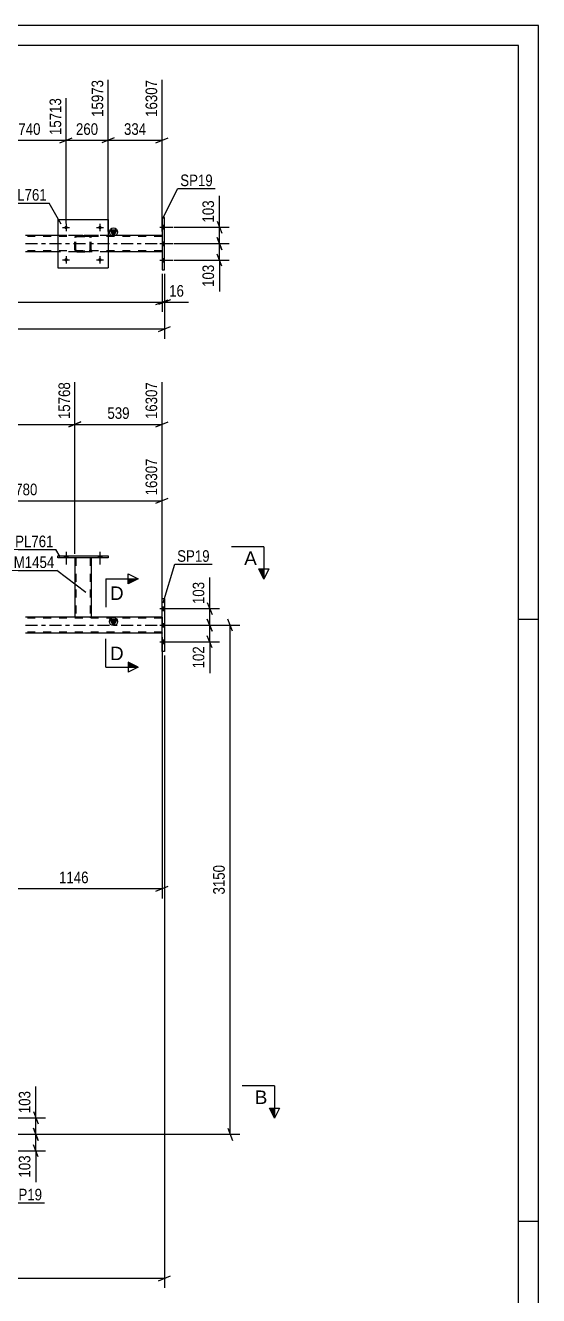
# Model space of a CAD drawing. Header units: millimetres. Extents: x 0 to 841, y 0 to 594.
# Drawn here: x 714 to 841, y 279.6 to 594 of the extents above; entities that cross this region are included whole.
import ezdxf

# ---------------------------------------------------------------- set-up
doc = ezdxf.new("R2010")
doc.units = ezdxf.units.MM
doc.linetypes.add('DXK_LINE_DOT2', pattern=[3.9198, 1.9599, -1.9599])
doc.linetypes.add('DXK_LINE_DOT3', pattern=[5.9187, 2.979, -0.9799, 0.9799, -0.9799])
doc.styles.add('Arial', font='ARIAL.TTF', dxfattribs={"height": 0.2})
doc.styles.add('Arial Narrow', font='ARIALN.TTF', dxfattribs={"height": 0.2})

# ---------------------------------------------------------------- blocks, each defined once
blk = doc.blocks.new('Unknown-318895709-1135')
at = {"color": 5, "linetype": 'Continuous'}
for p, q in [((841, 594), (0, 594)), ((841, 0), (841, 594)), ((836, 589), (5, 589)), ((836, 5), (836, 589)), ((841, 447), (836, 447)), ((841, 298), (836, 298))]:
    blk.add_line(p, q, dxfattribs=at)
blk = doc.blocks.new('Part-318895709-2881 - 2831')
at = {"linetype": 'Continuous'}
blk.add_hatch(color=2, dxfattribs=at).paths.add_polyline_path([(735.82, 541.99), (735.02, 543.39), (736.62, 543.39)])
at = {"color": 2, "linetype": 'Continuous'}
for p, q in [((722.07, 541.99), (714.07, 541.99)), ((747.82, 541.99), (734.47, 541.99)), ((735.82, 541.99), (735.02, 543.39)), ((735.02, 543.39), (736.62, 543.39)), ((736.62, 543.39), (735.82, 541.99)), ((722.07, 537.99), (714.07, 537.99)), ((747.82, 537.99), (734.47, 537.99))]:
    blk.add_line(p, q, dxfattribs=at)
at = {"color": 7, "linetype": 'DXK_LINE_DOT2'}
for p, q in [((747.82, 541.99), (714.07, 541.99)), ((747.82, 541.75), (714.07, 541.75)), ((734.47, 541.99), (722.07, 541.99)), ((747.82, 541.99), (747.82, 537.99)), ((747.82, 538.23), (714.07, 538.23)), ((734.47, 537.99), (722.07, 537.99))]:
    blk.add_line(p, q, dxfattribs=at)
at = {"color": 7, "linetype": 'DXK_LINE_DOT3'}
blk.add_line((714.07, 539.99), (747.82, 539.99), dxfattribs=at)
at = {"color": 2, "linetype": 'Continuous'}
blk.add_circle((735.82, 542.89), 1, dxfattribs=at)
blk = doc.blocks.new('Bolt-318895709-2884 - 2831')
at = {"linetype": 'Continuous'}
for points in [[(748.46, 543.65), (748.46, 544.53), (747.82, 544.53), (747.82, 543.65)], [(748.46, 543.65), (748.46, 544.53), (747.82, 544.53), (747.82, 543.65)], [(748.46, 543.65), (748.46, 544.53), (747.82, 544.53), (747.82, 543.65)], [(748.46, 539.55), (748.46, 540.43), (747.82, 540.43), (747.82, 539.55)], [(748.46, 539.55), (748.46, 540.43), (747.82, 540.43), (747.82, 539.55)], [(748.46, 535.45), (748.46, 536.33), (747.82, 536.33), (747.82, 535.45)], [(748.46, 535.45), (748.46, 536.33), (747.82, 536.33), (747.82, 535.45)], [(748.46, 535.45), (748.46, 536.33), (747.82, 536.33), (747.82, 535.45)]]:
    blk.add_hatch(color=1, dxfattribs=at).paths.add_polyline_path(points)
at = {"color": 1, "linetype": 'Continuous'}
for p, q in [((747.3, 544.09), (750.62, 544.09)), ((747.3, 544.09), (750.62, 544.09)), ((747.3, 544.09), (750.62, 544.09)), ((747.82, 544.53), (748.46, 544.53)), ((747.82, 544.53), (748.46, 544.53)), ((747.82, 544.53), (748.46, 544.53)), ((747.82, 543.65), (748.46, 543.65)), ((747.82, 543.65), (748.46, 543.65)), ((747.82, 543.65), (748.46, 543.65)), ((747.3, 539.99), (750.62, 539.99)), ((747.3, 539.99), (750.62, 539.99)), ((747.82, 540.43), (748.46, 540.43)), ((747.82, 540.43), (748.46, 540.43)), ((747.82, 539.55), (748.46, 539.55)), ((747.82, 539.55), (748.46, 539.55)), ((747.3, 535.89), (750.62, 535.89)), ((747.3, 535.89), (750.62, 535.89)), ((747.3, 535.89), (750.62, 535.89)), ((747.82, 536.33), (748.46, 536.33)), ((747.82, 536.33), (748.46, 536.33)), ((747.82, 536.33), (748.46, 536.33)), ((747.82, 535.45), (748.46, 535.45)), ((747.82, 535.45), (748.46, 535.45)), ((747.82, 535.45), (748.46, 535.45))]:
    blk.add_line(p, q, dxfattribs=at)
blk = doc.blocks.new('Bolt-318895709-2913 - 2831')
at = {"linetype": 'Continuous'}
for points in [[(724.51, 543.99, -1), (723.63, 543.99, -1)], [(732.91, 543.99, -1), (732.03, 543.99, -1)]]:
    blk.add_hatch(color=1, dxfattribs=at).paths.add_polyline_path(points)
at = {"color": 1, "linetype": 'Continuous'}
for p, q in [((723.19, 543.99), (724.95, 543.99)), ((724.07, 544.87), (724.07, 543.11)), ((731.59, 543.99), (733.35, 543.99)), ((732.47, 544.87), (732.47, 543.11))]:
    blk.add_line(p, q, dxfattribs=at)
blk = doc.blocks.new('Bolt-318895709-2914 - 2831')
at = {"linetype": 'Continuous'}
for points in [[(724.51, 535.99, -1), (723.63, 535.99, -1)], [(732.91, 535.99, -1), (732.03, 535.99, -1)]]:
    blk.add_hatch(color=1, dxfattribs=at).paths.add_polyline_path(points)
at = {"color": 1, "linetype": 'Continuous'}
for p, q in [((723.19, 535.99), (724.95, 535.99)), ((724.07, 536.87), (724.07, 535.11)), ((731.59, 535.99), (733.35, 535.99)), ((732.47, 536.87), (732.47, 535.11))]:
    blk.add_line(p, q, dxfattribs=at)
blk = doc.blocks.new('Part-318895709-2963 - 2831')
at = {"color": 2, "linetype": 'Continuous'}
for p, q in [((722.07, 545.99), (722.07, 533.99)), ((722.07, 545.99), (734.47, 545.99)), ((734.47, 545.99), (734.47, 533.99)), ((722.07, 533.99), (734.47, 533.99))]:
    blk.add_line(p, q, dxfattribs=at)
blk = doc.blocks.new('Part-318895709-2964 - 2831')
at = {"color": 7, "linetype": 'DXK_LINE_DOT2'}
for p, q in [((726.27, 541.51), (726.31, 541.69)), ((726.31, 541.69), (726.27, 541.51)), ((726.27, 538.47), (726.27, 541.51)), ((726.51, 541.51), (726.53, 541.6)), ((726.53, 541.6), (726.51, 541.51)), ((726.51, 538.47), (726.51, 541.51)), ((726.53, 541.6), (726.58, 541.68)), ((726.58, 541.68), (726.53, 541.6)), ((726.57, 541.95), (726.75, 541.99)), ((726.75, 541.99), (726.57, 541.95)), ((726.58, 541.68), (726.66, 541.73)), ((726.66, 541.73), (726.58, 541.68)), ((726.66, 541.73), (726.75, 541.75)), ((726.75, 541.75), (726.66, 541.73)), ((726.75, 541.99), (729.79, 541.99)), ((726.75, 541.99), (726.75, 541.99)), ((726.75, 541.99), (729.79, 541.99)), ((726.75, 541.75), (729.79, 541.75)), ((726.75, 541.75), (726.75, 541.75)), ((729.79, 541.75), (726.75, 541.75)), ((729.79, 541.99), (729.79, 541.99)), ((729.79, 541.99), (729.97, 541.95)), ((729.97, 541.95), (729.79, 541.99)), ((729.79, 541.75), (729.79, 541.75)), ((729.79, 541.75), (729.88, 541.73)), ((729.88, 541.73), (729.79, 541.75)), ((729.88, 541.73), (729.96, 541.68)), ((729.96, 541.68), (729.88, 541.73)), ((729.96, 541.68), (730.01, 541.6)), ((730.01, 541.6), (729.96, 541.68)), ((730.01, 541.6), (730.03, 541.51)), ((730.03, 541.51), (730.01, 541.6)), ((730.03, 538.47), (730.03, 541.51)), ((730.23, 541.69), (730.27, 541.51)), ((730.27, 541.51), (730.23, 541.69)), ((730.27, 538.47), (730.27, 541.51)), ((726.31, 538.29), (726.27, 538.47)), ((726.27, 538.47), (726.31, 538.29)), ((726.53, 538.38), (726.51, 538.47)), ((726.51, 538.47), (726.53, 538.38)), ((726.58, 538.3), (726.53, 538.38)), ((726.53, 538.38), (726.58, 538.3)), ((726.75, 537.99), (726.57, 538.03)), ((726.57, 538.03), (726.75, 537.99)), ((726.66, 538.25), (726.58, 538.3)), ((726.58, 538.3), (726.66, 538.25)), ((726.75, 538.23), (726.66, 538.25)), ((726.66, 538.25), (726.75, 538.23)), ((726.75, 538.23), (729.79, 538.23)), ((726.75, 538.23), (726.75, 538.23)), ((726.75, 538.23), (729.79, 538.23)), ((726.75, 537.99), (729.79, 537.99)), ((726.75, 537.99), (726.75, 537.99)), ((726.75, 537.99), (729.79, 537.99)), ((729.88, 538.25), (729.79, 538.23)), ((729.79, 538.23), (729.88, 538.25)), ((729.79, 538.23), (729.79, 538.23)), ((729.97, 538.03), (729.79, 537.99)), ((729.79, 537.99), (729.97, 538.03)), ((729.79, 537.99), (729.79, 537.99)), ((729.96, 538.3), (729.88, 538.25)), ((729.88, 538.25), (729.96, 538.3)), ((730.01, 538.38), (729.96, 538.3)), ((729.96, 538.3), (730.01, 538.38)), ((730.03, 538.47), (730.01, 538.38)), ((730.01, 538.38), (730.03, 538.47)), ((730.27, 538.47), (730.23, 538.29)), ((730.23, 538.29), (730.27, 538.47))]:
    blk.add_line(p, q, dxfattribs=at)
at = {"color": 7, "linetype": 'DXK_LINE_DOT3'}
blk.add_line((728.27, 539.99), (728.27, 539.99), dxfattribs=at)
at = {"color": 7, "linetype": 'DXK_LINE_DOT2'}
for centre, start, end in [((726.75, 541.51), 112.5, 157.5), ((726.75, 541.51), 112.5, 157.5), ((729.79, 541.51), 22.5, 67.5), ((729.79, 541.51), 22.5, 67.5), ((726.75, 538.47), 202.5, 247.5), ((726.75, 538.47), 202.5, 247.5), ((729.79, 538.47), 292.5, 337.5), ((729.79, 538.47), 292.5, 337.5)]:
    blk.add_arc(centre, 0.48, start, end, dxfattribs=at)
blk = doc.blocks.new('Part-318895709-3043 - 2831')
at = {"color": 2, "linetype": 'Continuous'}
for p, q in [((748.46, 546.49), (747.82, 546.49)), ((747.82, 546.49), (747.82, 533.49)), ((748.46, 533.49), (748.46, 546.49)), ((747.82, 533.49), (748.46, 533.49))]:
    blk.add_line(p, q, dxfattribs=at)
blk = doc.blocks.new('Part-318895709-3839 - 3800')
at = {"color": 2, "linetype": 'Continuous'}
for p, q in [((748.46, 452.07), (747.82, 452.07)), ((747.82, 439.07), (747.82, 452.07)), ((748.46, 452.07), (748.46, 439.07)), ((748.46, 439.07), (747.82, 439.07))]:
    blk.add_line(p, q, dxfattribs=at)
blk = doc.blocks.new('Part-318895709-3849 - 3800')
at = {"linetype": 'Continuous'}
blk.add_hatch(color=2, dxfattribs=at).paths.add_polyline_path([(735.82, 445.57), (735.02, 446.97), (736.62, 446.97)])
at = {"color": 2, "linetype": 'Continuous'}
for p, q in [((726.27, 447.57), (714.07, 447.57)), ((747.82, 447.57), (730.27, 447.57)), ((735.82, 445.57), (735.02, 446.97)), ((735.02, 446.97), (736.62, 446.97)), ((736.62, 446.97), (735.82, 445.57)), ((747.82, 443.57), (714.07, 443.57))]:
    blk.add_line(p, q, dxfattribs=at)
at = {"color": 7, "linetype": 'DXK_LINE_DOT2'}
for p, q in [((747.82, 447.33), (714.07, 447.33)), ((730.27, 447.57), (726.27, 447.57)), ((747.82, 447.57), (747.82, 443.57)), ((747.82, 443.81), (714.07, 443.81))]:
    blk.add_line(p, q, dxfattribs=at)
at = {"color": 7, "linetype": 'DXK_LINE_DOT3'}
blk.add_line((714.07, 445.57), (747.82, 445.57), dxfattribs=at)
at = {"color": 2, "linetype": 'Continuous'}
blk.add_circle((735.82, 446.47), 1, dxfattribs=at)
blk = doc.blocks.new('Bolt-318895709-3966 - 3800')
at = {"linetype": 'Continuous'}
for points in [[(723.63, 462.21), (724.51, 462.21), (724.51, 462.69), (723.63, 462.69)], [(732.03, 462.21), (732.91, 462.21), (732.91, 462.69), (732.03, 462.69)]]:
    blk.add_hatch(color=1, dxfattribs=at).paths.add_polyline_path(points)
at = {"color": 1, "linetype": 'Continuous'}
for p, q in [((723.63, 462.69), (723.63, 462.21)), ((724.07, 463.69), (724.07, 460.57)), ((724.51, 462.69), (724.51, 462.21)), ((732.03, 462.69), (732.03, 462.21)), ((732.47, 463.69), (732.47, 460.57)), ((732.91, 462.69), (732.91, 462.21))]:
    blk.add_line(p, q, dxfattribs=at)
blk = doc.blocks.new('Bolt-318895709-3967 - 3800')
at = {"linetype": 'Continuous'}
for points in [[(723.63, 462.21), (724.51, 462.21), (724.51, 462.69), (723.63, 462.69)], [(732.03, 462.21), (732.91, 462.21), (732.91, 462.69), (732.03, 462.69)]]:
    blk.add_hatch(color=1, dxfattribs=at).paths.add_polyline_path(points)
at = {"color": 1, "linetype": 'Continuous'}
for p, q in [((723.63, 462.69), (723.63, 462.21)), ((724.07, 463.69), (724.07, 460.57)), ((724.51, 462.69), (724.51, 462.21)), ((732.03, 462.69), (732.03, 462.21)), ((732.47, 463.69), (732.47, 460.57)), ((732.91, 462.69), (732.91, 462.21))]:
    blk.add_line(p, q, dxfattribs=at)
blk = doc.blocks.new('Bolt-318895709-4050 - 3800')
at = {"linetype": 'Continuous'}
for points in [[(748.46, 449.23), (748.46, 450.11), (747.82, 450.11), (747.82, 449.23)], [(748.46, 449.23), (748.46, 450.11), (747.82, 450.11), (747.82, 449.23)], [(748.46, 449.23), (748.46, 450.11), (747.82, 450.11), (747.82, 449.23)], [(748.46, 445.13), (748.46, 446.01), (747.82, 446.01), (747.82, 445.13)], [(748.46, 445.13), (748.46, 446.01), (747.82, 446.01), (747.82, 445.13)], [(748.46, 441.03), (748.46, 441.91), (747.82, 441.91), (747.82, 441.03)], [(748.46, 441.03), (748.46, 441.91), (747.82, 441.91), (747.82, 441.03)], [(748.46, 441.03), (748.46, 441.91), (747.82, 441.91), (747.82, 441.03)]]:
    blk.add_hatch(color=1, dxfattribs=at).paths.add_polyline_path(points)
at = {"color": 1, "linetype": 'Continuous'}
for p, q in [((747.3, 449.67), (750.62, 449.67)), ((747.3, 449.67), (750.62, 449.67)), ((747.3, 449.67), (750.62, 449.67)), ((747.82, 450.11), (748.46, 450.11)), ((747.82, 450.11), (748.46, 450.11)), ((747.82, 450.11), (748.46, 450.11)), ((747.82, 449.23), (748.46, 449.23)), ((747.82, 449.23), (748.46, 449.23)), ((747.82, 449.23), (748.46, 449.23)), ((747.3, 445.57), (750.62, 445.57)), ((747.3, 445.57), (750.62, 445.57)), ((747.82, 446.01), (748.46, 446.01)), ((747.82, 446.01), (748.46, 446.01)), ((747.82, 445.13), (748.46, 445.13)), ((747.82, 445.13), (748.46, 445.13)), ((747.3, 441.47), (750.62, 441.47)), ((747.3, 441.47), (750.62, 441.47)), ((747.3, 441.47), (750.62, 441.47)), ((747.82, 441.91), (748.46, 441.91)), ((747.82, 441.91), (748.46, 441.91)), ((747.82, 441.91), (748.46, 441.91)), ((747.82, 441.03), (748.46, 441.03)), ((747.82, 441.03), (748.46, 441.03)), ((747.82, 441.03), (748.46, 441.03))]:
    blk.add_line(p, q, dxfattribs=at)
blk = doc.blocks.new('Part-318895709-4072 - 3800')
at = {"color": 2, "linetype": 'Continuous'}
for p, q in [((722.07, 462.69), (734.47, 462.69)), ((722.07, 462.21), (722.07, 462.69)), ((734.47, 462.21), (722.07, 462.21)), ((734.47, 462.69), (734.47, 462.21))]:
    blk.add_line(p, q, dxfattribs=at)
blk = doc.blocks.new('Part-318895709-4077 - 3800')
at = {"color": 2, "linetype": 'Continuous'}
for p, q in [((726.27, 462.21), (726.27, 447.57)), ((730.27, 462.21), (730.27, 447.57)), ((726.31, 447.57), (726.27, 447.57)), ((726.41, 447.57), (726.31, 447.57)), ((726.57, 447.57), (726.41, 447.57)), ((729.97, 447.57), (726.57, 447.57)), ((730.13, 447.57), (729.97, 447.57)), ((730.23, 447.57), (730.13, 447.57)), ((730.27, 447.57), (730.23, 447.57))]:
    blk.add_line(p, q, dxfattribs=at)
at = {"color": 7, "linetype": 'DXK_LINE_DOT2'}
for p, q in [((726.27, 462.21), (726.27, 462.21)), ((726.27, 462.21), (726.27, 462.21)), ((726.27, 462.21), (726.27, 462.21)), ((726.31, 462.21), (726.27, 462.21)), ((726.27, 462.21), (726.31, 462.21)), ((726.41, 462.21), (726.31, 462.21)), ((726.31, 462.21), (726.41, 462.21)), ((726.57, 462.21), (726.41, 462.21)), ((726.41, 462.21), (726.57, 462.21)), ((726.51, 462.21), (726.51, 462.21)), ((726.51, 462.21), (726.51, 447.57)), ((726.53, 462.21), (726.51, 462.21)), ((726.51, 462.21), (726.53, 462.21)), ((726.58, 462.21), (726.53, 462.21)), ((726.53, 462.21), (726.58, 462.21)), ((729.97, 462.21), (726.57, 462.21)), ((729.97, 462.21), (726.57, 462.21)), ((729.88, 462.21), (726.58, 462.21)), ((726.58, 462.21), (726.66, 462.21)), ((729.96, 462.21), (726.66, 462.21)), ((729.96, 462.21), (729.88, 462.21)), ((730.01, 462.21), (729.96, 462.21)), ((729.96, 462.21), (730.01, 462.21)), ((729.97, 462.21), (730.13, 462.21)), ((730.13, 462.21), (729.97, 462.21)), ((730.03, 462.21), (730.01, 462.21)), ((730.01, 462.21), (730.03, 462.21)), ((730.03, 462.21), (730.03, 462.21)), ((730.03, 462.21), (730.03, 447.57)), ((730.13, 462.21), (730.23, 462.21)), ((730.23, 462.21), (730.13, 462.21)), ((730.23, 462.21), (730.27, 462.21)), ((730.27, 462.21), (730.23, 462.21)), ((730.27, 462.21), (730.27, 462.21)), ((730.27, 462.21), (730.27, 462.21)), ((730.27, 462.21), (730.27, 462.21)), ((726.27, 447.57), (726.31, 447.57)), ((726.31, 447.57), (726.41, 447.57)), ((726.41, 447.57), (726.57, 447.57)), ((726.53, 447.57), (726.51, 447.57)), ((726.51, 447.57), (726.53, 447.57)), ((726.58, 447.57), (726.53, 447.57)), ((726.53, 447.57), (726.57, 447.57)), ((729.97, 447.57), (726.57, 447.57)), ((726.57, 447.57), (726.58, 447.57)), ((729.88, 447.57), (726.58, 447.57)), ((726.58, 447.57), (726.66, 447.57)), ((730.01, 447.57), (726.66, 447.57)), ((729.96, 447.57), (729.88, 447.57)), ((730.01, 447.57), (729.96, 447.57)), ((729.97, 447.57), (730.13, 447.57)), ((730.03, 447.57), (730.01, 447.57)), ((730.01, 447.57), (730.03, 447.57)), ((730.13, 447.57), (730.23, 447.57)), ((730.23, 447.57), (730.27, 447.57))]:
    blk.add_line(p, q, dxfattribs=at)
blk = doc.blocks.new('StraightDimension-318895709-3608 - 2831')
at = {"color": 7, "linetype": 'Continuous'}
for p, q in [((748.46, 532.49), (748.46, 516.47)), ((116.32, 518.87), (748.46, 518.87)), ((746.96, 518.27), (749.96, 519.47))]:
    blk.add_line(p, q, dxfattribs=at)
blk = doc.blocks.new('StraightDimension-318895709-3736 - 2831')
at = {"color": 7, "linetype": 'Continuous'}
for p, q in [((761.44, 541.49), (762.64, 538.49)), ((750.86, 539.99), (764.44, 539.99)), ((762.04, 535.89), (762.04, 539.99)), ((750.86, 535.89), (764.44, 535.89)), ((762.64, 534.39), (761.44, 537.39))]:
    blk.add_line(p, q, dxfattribs=at)
at = {"color": 0}
blk.add_wipeout([(761.29, 535.36), (757.09, 535.36), (757.09, 528.68), (761.29, 528.68)], dxfattribs=at)
at = {"color": 7, "linetype": 'Continuous'}
blk.add_line((762.04, 535.89), (762.04, 528.16), dxfattribs=at)
blk.add_line((762.04, 535.89), (762.04, 528.16), dxfattribs=at)
at = {"color": 3, "style": 'Arial Narrow'}
blk.add_text('103', height=2.863, rotation=90.0002, dxfattribs=at).set_placement((760.69, 529.28))
blk = doc.blocks.new('StraightDimension-318895709-3746 - 2831')
at = {"color": 7, "linetype": 'Continuous'}
for p, q in [((750.86, 544.09), (764.44, 544.09)), ((761.44, 545.59), (762.64, 542.59)), ((762.04, 539.99), (762.04, 544.09)), ((762.64, 538.49), (761.44, 541.49)), ((750.86, 539.99), (764.44, 539.99))]:
    blk.add_line(p, q, dxfattribs=at)
at = {"color": 0}
blk.add_wipeout([(761.29, 551.3), (757.09, 551.3), (757.09, 544.61), (761.29, 544.61)], dxfattribs=at)
at = {"color": 7, "linetype": 'Continuous'}
blk.add_line((762.04, 544.09), (762.04, 551.82), dxfattribs=at)
blk.add_line((762.04, 544.09), (762.04, 551.82), dxfattribs=at)
at = {"color": 3, "style": 'Arial Narrow'}
blk.add_text('103', height=2.863, rotation=90.0002, dxfattribs=at).set_placement((760.69, 545.21))
blk = doc.blocks.new('StraightDimension-318895709-3757 - 2831')
at = {"color": 7, "linetype": 'Continuous'}
for p, q in [((747.82, 532.49), (747.82, 523.12)), ((748.46, 532.49), (748.46, 523.12)), ((746.32, 524.92), (749.32, 526.12)), ((749.96, 526.12), (746.96, 524.92)), ((747.82, 525.52), (748.46, 525.52))]:
    blk.add_line(p, q, dxfattribs=at)
at = {"color": 0}
blk.add_wipeout([(753.85, 526.27), (753.85, 530.47), (748.99, 530.47), (748.99, 526.27)], dxfattribs=at)
at = {"color": 7, "linetype": 'Continuous'}
blk.add_line((748.46, 525.52), (754.37, 525.52), dxfattribs=at)
blk.add_line((748.46, 525.52), (754.37, 525.52), dxfattribs=at)
at = {"color": 3, "style": 'Arial Narrow'}
blk.add_text('16', height=2.863, dxfattribs=at).set_placement((749.59, 526.87))
blk = doc.blocks.new('StraightDimension-318895709-3767 - 2831')
at = {"color": 7, "linetype": 'Continuous'}
for p, q in [((747.82, 532.49), (747.82, 523.12)), ((116.96, 525.52), (747.82, 525.52)), ((746.32, 524.92), (749.32, 526.12))]:
    blk.add_line(p, q, dxfattribs=at)
blk = doc.blocks.new('StraightDimension-318895709-20394 - 2831')
at = {"color": 7, "linetype": 'Continuous'}
for p, q in [((734.47, 542.99), (734.47, 580.5)), ((747.82, 542.99), (747.82, 580.5)), ((735.97, 566.16), (732.97, 564.96)), ((746.32, 564.96), (749.32, 566.16)), ((734.47, 565.56), (747.82, 565.56))]:
    blk.add_line(p, q, dxfattribs=at)
at = {"color": 0}
blk.add_wipeout([(744.49, 566.31), (744.49, 570.51), (737.81, 570.51), (737.81, 566.31)], dxfattribs=at)
at = {"color": 0, "linetype": 'Continuous'}
blk.add_wipeout([(747.22, 581.1), (743.02, 581.1), (743.02, 570.76), (747.22, 570.76)], dxfattribs=at)
at = {"color": 3, "linetype": 'Continuous', "style": 'Arial Narrow'}
blk.add_text('16307', height=2.863, rotation=90.0002, dxfattribs=at).set_placement((746.62, 571.36))
at = {"color": 3, "style": 'Arial Narrow'}
blk.add_text('334', height=2.863, dxfattribs=at).set_placement((738.41, 566.91))
blk = doc.blocks.new('StraightDimension-318895709-20395 - 2831')
at = {"color": 7, "linetype": 'Continuous'}
for p, q in [((734.47, 542.99), (734.47, 580.5)), ((724.07, 544.99), (724.07, 576)), ((722.57, 564.96), (725.57, 566.16)), ((735.97, 566.16), (732.97, 564.96)), ((724.07, 565.56), (734.47, 565.56))]:
    blk.add_line(p, q, dxfattribs=at)
at = {"color": 0}
blk.add_wipeout([(732.61, 566.31), (732.61, 570.51), (725.93, 570.51), (725.93, 566.31)], dxfattribs=at)
at = {"color": 0, "linetype": 'Continuous'}
blk.add_wipeout([(733.87, 581.1), (729.67, 581.1), (729.67, 570.76), (733.87, 570.76)], dxfattribs=at)
at = {"color": 3, "linetype": 'Continuous', "style": 'Arial Narrow'}
blk.add_text('15973', height=2.863, rotation=90.0002, dxfattribs=at).set_placement((733.27, 571.36))
at = {"color": 3, "style": 'Arial Narrow'}
blk.add_text('260', height=2.863, dxfattribs=at).set_placement((726.53, 566.91))
blk = doc.blocks.new('StraightDimension-318895709-20396 - 2831')
at = {"color": 7, "linetype": 'Continuous'}
for p, q in [((705.97, 542.99), (705.97, 580.5)), ((724.07, 544.99), (724.07, 576)), ((707.47, 566.16), (704.47, 564.96)), ((722.57, 564.96), (725.57, 566.16)), ((705.97, 565.56), (724.07, 565.56))]:
    blk.add_line(p, q, dxfattribs=at)
at = {"color": 0}
blk.add_wipeout([(718.36, 566.31), (718.36, 570.51), (711.68, 570.51), (711.68, 566.31)], dxfattribs=at)
at = {"color": 3, "style": 'Arial Narrow'}
blk.add_text('740', height=2.863, dxfattribs=at).set_placement((712.28, 566.91))
at = {"color": 0, "linetype": 'Continuous'}
blk.add_wipeout([(723.47, 576.6), (719.27, 576.6), (719.27, 566.26), (723.47, 566.26)], dxfattribs=at)
at = {"color": 3, "linetype": 'Continuous', "style": 'Arial Narrow'}
blk.add_text('15713', height=2.863, rotation=90.0002, dxfattribs=at).set_placement((722.87, 566.86))
blk = doc.blocks.new('StraightDimension-318895709-22679 - 3800')
at = {"color": 7, "linetype": 'Continuous'}
for p, q in [((726.27, 463.21), (726.27, 505.71)), ((747.82, 448.57), (747.82, 505.71)), ((727.77, 495.87), (724.77, 494.67)), ((726.27, 495.27), (747.82, 495.27)), ((746.32, 494.67), (749.32, 495.87))]:
    blk.add_line(p, q, dxfattribs=at)
at = {"color": 0, "linetype": 'Continuous'}
blk.add_wipeout([(747.22, 506.31), (743.02, 506.31), (743.02, 495.97), (747.22, 495.97)], dxfattribs=at)
at = {"color": 0}
blk.add_wipeout([(740.39, 496.02), (740.39, 500.22), (733.71, 500.22), (733.71, 496.02)], dxfattribs=at)
at = {"color": 3, "linetype": 'Continuous', "style": 'Arial Narrow'}
blk.add_text('16307', height=2.863, rotation=90.0002, dxfattribs=at).set_placement((746.62, 496.57))
at = {"color": 3, "style": 'Arial Narrow'}
blk.add_text('539', height=2.863, dxfattribs=at).set_placement((734.31, 496.62))
blk = doc.blocks.new('StraightDimension-318895709-22680 - 3800')
at = {"color": 7, "linetype": 'Continuous'}
for p, q in [((688.48, 463.21), (688.48, 505.71)), ((726.27, 463.21), (726.27, 505.71)), ((689.98, 495.87), (686.98, 494.67)), ((688.48, 495.27), (726.27, 495.27)), ((724.77, 494.67), (727.77, 495.87))]:
    blk.add_line(p, q, dxfattribs=at)
at = {"color": 0, "linetype": 'Continuous'}
blk.add_wipeout([(725.67, 506.31), (721.47, 506.31), (721.47, 495.97), (725.67, 495.97)], dxfattribs=at)
at = {"color": 0}
blk.add_wipeout([(711.63, 496.02), (711.63, 500.22), (703.12, 500.22), (703.12, 496.02)], dxfattribs=at)
at = {"color": 3, "linetype": 'Continuous', "style": 'Arial Narrow'}
blk.add_text('15768', height=2.863, rotation=90.0002, dxfattribs=at).set_placement((725.07, 496.57))
at = {"color": 3, "style": 'Arial Narrow'}
blk.add_text('1000', height=2.863, dxfattribs=at).set_placement((703.72, 496.62))
blk = doc.blocks.new('StraightDimension-318895709-4623 - 3800')
at = {"color": 7, "linetype": 'Continuous'}
for p, q in [((716, 325.17), (717.2, 322.17)), ((705.81, 323.67), (719, 323.67)), ((717.2, 318.07), (716, 321.07)), ((716.6, 319.57), (716.6, 323.67)), ((705.81, 319.57), (719, 319.57))]:
    blk.add_line(p, q, dxfattribs=at)
at = {"color": 0}
blk.add_wipeout([(715.85, 330.88), (711.65, 330.88), (711.65, 324.19), (715.85, 324.19)], dxfattribs=at)
at = {"color": 7, "linetype": 'Continuous'}
blk.add_line((716.6, 323.67), (716.6, 331.4), dxfattribs=at)
blk.add_line((716.6, 323.67), (716.6, 331.4), dxfattribs=at)
at = {"color": 3, "style": 'Arial Narrow'}
blk.add_text('103', height=2.863, rotation=90.0002, dxfattribs=at).set_placement((715.25, 324.79))
blk = doc.blocks.new('StraightDimension-318895709-4631 - 3800')
at = {"color": 7, "linetype": 'Continuous'}
for p, q in [((716, 321.07), (717.2, 318.07)), ((705.81, 319.57), (719, 319.57)), ((716.6, 315.47), (716.6, 319.57)), ((705.81, 315.47), (719, 315.47)), ((717.2, 313.97), (716, 316.97))]:
    blk.add_line(p, q, dxfattribs=at)
at = {"color": 0}
blk.add_wipeout([(715.85, 314.94), (711.65, 314.94), (711.65, 308.26), (715.85, 308.26)], dxfattribs=at)
at = {"color": 7, "linetype": 'Continuous'}
blk.add_line((716.6, 315.47), (716.6, 307.73), dxfattribs=at)
blk.add_line((716.6, 315.47), (716.6, 307.73), dxfattribs=at)
at = {"color": 3, "style": 'Arial Narrow'}
blk.add_text('103', height=2.863, rotation=90.0002, dxfattribs=at).set_placement((715.25, 308.86))
blk = doc.blocks.new('StraightDimension-318895709-4683 - 3800')
at = {"color": 7, "linetype": 'Continuous'}
for p, q in [((747.82, 442.57), (747.82, 377.96)), ((705.67, 380.96), (702.67, 379.76)), ((704.17, 322.57), (704.17, 383.21)), ((746.32, 379.76), (749.32, 380.96)), ((704.17, 380.36), (747.82, 380.36))]:
    blk.add_line(p, q, dxfattribs=at)
at = {"color": 0}
blk.add_wipeout([(730.25, 381.11), (730.25, 385.31), (721.74, 385.31), (721.74, 381.11)], dxfattribs=at)
at = {"color": 3, "style": 'Arial Narrow'}
blk.add_text('1146', height=2.863, dxfattribs=at).set_placement((722.34, 381.71))
blk = doc.blocks.new('StraightDimension-318895709-4694 - 3800')
at = {"color": 7, "linetype": 'Continuous'}
for p, q in [((765.29, 444.07), (764.09, 447.07)), ((749.46, 445.57), (767.09, 445.57)), ((764.69, 319.57), (764.69, 445.57)), ((764.09, 321.07), (765.29, 318.07)), ((705.81, 319.57), (767.09, 319.57))]:
    blk.add_line(p, q, dxfattribs=at)
at = {"color": 0}
blk.add_wipeout([(763.94, 386.82), (759.74, 386.82), (759.74, 378.31), (763.94, 378.31)], dxfattribs=at)
at = {"color": 3, "style": 'Arial Narrow'}
blk.add_text('3150', height=2.863, rotation=90.0002, dxfattribs=at).set_placement((763.34, 378.91))
blk = doc.blocks.new('StraightDimension-318895709-4969 - 3800')
at = {"color": 7, "linetype": 'Continuous'}
for p, q in [((748.46, 438.07), (748.46, 281.53)), ((87.96, 283.93), (748.46, 283.93)), ((746.96, 283.33), (749.96, 284.53))]:
    blk.add_line(p, q, dxfattribs=at)
blk = doc.blocks.new('StraightDimension-318895709-5242 - 3800')
at = {"color": 7, "linetype": 'Continuous'}
for p, q in [((678.85, 444.57), (678.85, 486.82)), ((747.82, 453.07), (747.82, 486.82)), ((680.35, 476.98), (677.35, 475.78)), ((678.85, 476.38), (747.82, 476.38)), ((746.32, 475.78), (749.32, 476.98))]:
    blk.add_line(p, q, dxfattribs=at)
at = {"color": 0, "linetype": 'Continuous'}
blk.add_wipeout([(747.22, 487.42), (743.02, 487.42), (743.02, 477.08), (747.22, 477.08)], dxfattribs=at)
at = {"color": 0}
blk.add_wipeout([(717.59, 477.13), (717.59, 481.33), (709.08, 481.33), (709.08, 477.13)], dxfattribs=at)
at = {"color": 3, "linetype": 'Continuous', "style": 'Arial Narrow'}
blk.add_text('16307', height=2.863, rotation=90.0002, dxfattribs=at).set_placement((746.62, 477.68))
at = {"color": 3, "style": 'Arial Narrow'}
blk.add_text('1780', height=2.863, dxfattribs=at).set_placement((709.68, 477.73))
blk = doc.blocks.new('StraightDimension-318895709-23126 - 3800')
at = {"color": 7, "linetype": 'Continuous'}
for p, q in [((750.29, 449.67), (762.03, 449.67)), ((759.03, 451.17), (760.23, 448.17)), ((759.63, 445.57), (759.63, 449.67)), ((760.23, 444.07), (759.03, 447.07)), ((750.29, 445.57), (762.03, 445.57))]:
    blk.add_line(p, q, dxfattribs=at)
at = {"color": 0}
blk.add_wipeout([(758.88, 456.88), (754.68, 456.88), (754.68, 450.19), (758.88, 450.19)], dxfattribs=at)
at = {"color": 7, "linetype": 'Continuous'}
blk.add_line((759.63, 449.67), (759.63, 457.4), dxfattribs=at)
blk.add_line((759.63, 449.67), (759.63, 457.4), dxfattribs=at)
at = {"color": 3, "style": 'Arial Narrow'}
blk.add_text('103', height=2.863, rotation=90.0002, dxfattribs=at).set_placement((758.28, 450.79))
blk = doc.blocks.new('StraightDimension-318895709-23127 - 3800')
at = {"color": 7, "linetype": 'Continuous'}
for p, q in [((759.03, 447.07), (760.23, 444.07)), ((750.29, 445.57), (762.03, 445.57)), ((759.63, 441.47), (759.63, 445.57)), ((750.63, 441.47), (762.03, 441.47)), ((760.23, 439.97), (759.03, 442.97))]:
    blk.add_line(p, q, dxfattribs=at)
at = {"color": 0}
blk.add_wipeout([(758.88, 440.94), (754.68, 440.94), (754.68, 434.26), (758.88, 434.26)], dxfattribs=at)
at = {"color": 7, "linetype": 'Continuous'}
blk.add_line((759.63, 441.47), (759.63, 433.73), dxfattribs=at)
blk.add_line((759.63, 441.47), (759.63, 433.73), dxfattribs=at)
at = {"color": 3, "style": 'Arial Narrow'}
blk.add_text('102', height=2.863, rotation=90.0002, dxfattribs=at).set_placement((758.28, 434.86))
blk = doc.blocks.new('Mark-318895709-2959 - 2831')
at = {"color": 0}
blk.add_wipeout([(719.3, 550.64), (719.3, 553.64), (709.8, 553.64), (709.8, 550.64)], dxfattribs=at)
blk.add_wipeout([(719.3, 550.64), (719.3, 553.64), (709.8, 553.64), (709.8, 550.64)], dxfattribs=at)
at = {"color": 30, "linetype": 'Continuous'}
for p in [(709.2, 550.04), (722.9, 544.84)]:
    blk.add_line(p, (719.9, 550.04), dxfattribs=at)
at = {"color": 3, "style": 'Arial Narrow'}
blk.add_text('PL761', height=2.863, dxfattribs=at).set_placement((709.8, 550.64))
blk = doc.blocks.new('Mark-318895709-3039 - 2831')
at = {"color": 0}
blk.add_wipeout([(760.38, 554.22), (760.38, 557.22), (752.34, 557.22), (752.34, 554.22)], dxfattribs=at)
blk.add_wipeout([(760.38, 554.22), (760.38, 557.22), (752.34, 557.22), (752.34, 554.22)], dxfattribs=at)
at = {"color": 30, "linetype": 'Continuous'}
for p, q in [((747.98, 546.15), (751.74, 553.62)), ((751.74, 553.62), (760.98, 553.62))]:
    blk.add_line(p, q, dxfattribs=at)
at = {"color": 3, "style": 'Arial Narrow'}
blk.add_text('SP19', height=2.863, dxfattribs=at).set_placement((752.34, 554.22))
blk = doc.blocks.new('Mark-318895709-3830 - 3800')
at = {"color": 0}
blk.add_wipeout([(718.15, 303.22), (718.15, 306.22), (710.11, 306.22), (710.11, 303.22)], dxfattribs=at)
blk.add_wipeout([(718.15, 303.22), (718.15, 306.22), (710.11, 306.22), (710.11, 303.22)], dxfattribs=at)
at = {"color": 30, "linetype": 'Continuous'}
for p, q in [((704.43, 314.09), (709.51, 302.62)), ((709.51, 302.62), (718.75, 302.62))]:
    blk.add_line(p, q, dxfattribs=at)
at = {"color": 3, "style": 'Arial Narrow'}
blk.add_text('SP19', height=2.863, dxfattribs=at).set_placement((710.11, 303.22))
blk = doc.blocks.new('Mark-318895709-3835 - 3800')
at = {"color": 0}
blk.add_wipeout([(759.6, 461.25), (759.6, 464.25), (751.57, 464.25), (751.57, 461.25)], dxfattribs=at)
blk.add_wipeout([(759.6, 461.25), (759.6, 464.25), (751.57, 464.25), (751.57, 461.25)], dxfattribs=at)
at = {"color": 30, "linetype": 'Continuous'}
for p, q in [((748.07, 451.1), (750.97, 460.65)), ((750.97, 460.65), (760.2, 460.65))]:
    blk.add_line(p, q, dxfattribs=at)
at = {"color": 3, "style": 'Arial Narrow'}
blk.add_text('SP19', height=2.863, dxfattribs=at).set_placement((751.57, 461.25))
blk = doc.blocks.new('Mark-318895709-4068 - 3800')
at = {"color": 0}
blk.add_wipeout([(720.98, 464.87), (720.98, 467.87), (711.48, 467.87), (711.48, 464.87)], dxfattribs=at)
blk.add_wipeout([(720.98, 464.87), (720.98, 467.87), (711.48, 467.87), (711.48, 464.87)], dxfattribs=at)
at = {"color": 30, "linetype": 'Continuous'}
for p in [(710.88, 464.27), (722.61, 462.5)]:
    blk.add_line(p, (721.58, 464.27), dxfattribs=at)
at = {"color": 3, "style": 'Arial Narrow'}
blk.add_text('PL761', height=2.863, dxfattribs=at).set_placement((711.48, 464.87))
blk = doc.blocks.new('Mark-318895709-4073 - 3800')
at = {"color": 0}
blk.add_wipeout([(721.18, 459.72), (721.18, 462.72), (711.13, 462.72), (711.13, 459.72)], dxfattribs=at)
blk.add_wipeout([(721.18, 459.72), (721.18, 462.72), (711.13, 462.72), (711.13, 459.72)], dxfattribs=at)
at = {"color": 30, "linetype": 'Continuous'}
for p in [(710.53, 459.12), (728.99, 453.66)]:
    blk.add_line(p, (721.78, 459.12), dxfattribs=at)
at = {"color": 3, "style": 'Arial Narrow'}
blk.add_text('M1454', height=2.863, dxfattribs=at).set_placement((711.13, 459.72))
blk = doc.blocks.new('SectionMark-318895709-5283 - 3800')
at = {"color": 6, "linetype": 'Continuous'}
for p in [(775.63, 331.57), (776.88, 326.07)]:
    blk.add_line(p, (775.63, 323.57), dxfattribs=at)
at = {"color": 0, "linetype": 'Continuous'}
blk.add_wipeout([(773.88, 327.07), (773.88, 330.57), (770.77, 330.57), (770.77, 327.07)], dxfattribs=at)
at = {"linetype": 'Continuous'}
blk.add_hatch(color=6, dxfattribs=at).paths.add_polyline_path([(774.38, 326.07), (775.63, 326.07), (775.63, 323.57)])
at = {"color": 6, "linetype": 'Continuous'}
for p, q in [((775.63, 331.57), (767.63, 331.57)), ((774.38, 326.07), (776.88, 326.07)), ((775.63, 323.57), (774.38, 326.07))]:
    blk.add_line(p, q, dxfattribs=at)
at = {"color": 3, "linetype": 'Continuous', "style": 'Arial'}
blk.add_text('B', height=3.34, dxfattribs=at).set_placement((770.77, 327.07))
blk = doc.blocks.new('SectionMark-318895709-5315 - 3800')
at = {"color": 6, "linetype": 'Continuous'}
for p in [(773.02, 464.97), (774.27, 459.47)]:
    blk.add_line(p, (773.02, 456.97), dxfattribs=at)
at = {"color": 0, "linetype": 'Continuous'}
blk.add_wipeout([(771.27, 460.47), (771.27, 463.97), (768.16, 463.97), (768.16, 460.47)], dxfattribs=at)
at = {"linetype": 'Continuous'}
blk.add_hatch(color=6, dxfattribs=at).paths.add_polyline_path([(771.77, 459.47), (773.02, 459.47), (773.02, 456.97)])
at = {"color": 6, "linetype": 'Continuous'}
for p, q in [((773.02, 464.97), (765.02, 464.97)), ((771.77, 459.47), (774.27, 459.47)), ((773.02, 456.97), (771.77, 459.47))]:
    blk.add_line(p, q, dxfattribs=at)
at = {"color": 3, "linetype": 'Continuous', "style": 'Arial'}
blk.add_text('A', height=3.34, dxfattribs=at).set_placement((768.16, 460.47))
blk = doc.blocks.new('SectionMark-318895709-5325 - 3800')
at = {"color": 6, "linetype": 'Continuous'}
for p, q in [((733.95, 457.06), (741.95, 457.06)), ((739.45, 458.31), (741.95, 457.06)), ((733.95, 435.16), (741.95, 435.16)), ((741.95, 435.16), (739.45, 433.91))]:
    blk.add_line(p, q, dxfattribs=at)
at = {"color": 0, "linetype": 'Continuous'}
for points in [[(738.32, 451.81), (738.32, 455.31), (734.95, 455.31), (734.95, 451.81)], [(738.32, 436.91), (738.32, 440.41), (734.95, 440.41), (734.95, 436.91)]]:
    blk.add_wipeout(points, dxfattribs=at)
at = {"linetype": 'Continuous'}
for points in [[(739.45, 455.81), (739.45, 457.06), (741.95, 457.06)], [(739.45, 435.16), (739.45, 436.41), (741.95, 435.16)]]:
    blk.add_hatch(color=6, dxfattribs=at).paths.add_polyline_path(points)
at = {"color": 6, "linetype": 'Continuous'}
for p, q in [((733.95, 457.06), (733.95, 450.06)), ((739.45, 455.81), (739.45, 458.31)), ((741.95, 457.06), (739.45, 455.81)), ((733.95, 435.16), (733.95, 442.16)), ((741.95, 435.16), (739.45, 436.41)), ((739.45, 436.41), (739.45, 433.91))]:
    blk.add_line(p, q, dxfattribs=at)
at = {"color": 3, "linetype": 'Continuous', "style": 'Arial'}
for p in [(734.95, 451.81), (734.95, 436.91)]:
    blk.add_text('D', height=3.34, dxfattribs=at).set_placement(p)

msp = doc.modelspace()

# ---------------------------------------------------------------- block references
for name in ['Unknown-318895709-1135', 'Part-318895709-2881 - 2831', 'Part-318895709-2963 - 2831', 'Bolt-318895709-2913 - 2831', 'Bolt-318895709-2884 - 2831', 'Part-318895709-3043 - 2831', 'Part-318895709-2964 - 2831', 'Bolt-318895709-2914 - 2831', 'Part-318895709-4072 - 3800', 'Bolt-318895709-3966 - 3800', 'Bolt-318895709-3967 - 3800', 'Part-318895709-4077 - 3800', 'Bolt-318895709-4050 - 3800', 'Part-318895709-3839 - 3800', 'Part-318895709-3849 - 3800']:
    msp.add_blockref(name, (0, 0))

# ---------------------------------------------------------------- next in the draw order: block references
for name in ['StraightDimension-318895709-3608 - 2831', 'StraightDimension-318895709-22679 - 3800', 'StraightDimension-318895709-4623 - 3800']:
    msp.add_blockref(name, (0, 0))

# ---------------------------------------------------------------- next in the draw order: block references
for name in ['StraightDimension-318895709-3736 - 2831', 'StraightDimension-318895709-22680 - 3800', 'StraightDimension-318895709-4631 - 3800']:
    msp.add_blockref(name, (0, 0))

# ---------------------------------------------------------------- next in the draw order: block references
for name in ['StraightDimension-318895709-3746 - 2831', 'StraightDimension-318895709-3757 - 2831', 'StraightDimension-318895709-4683 - 3800']:
    msp.add_blockref(name, (0, 0))

# ---------------------------------------------------------------- next in the draw order: block references
for name in ['StraightDimension-318895709-20394 - 2831', 'StraightDimension-318895709-3767 - 2831', 'StraightDimension-318895709-4694 - 3800']:
    msp.add_blockref(name, (0, 0))

# ---------------------------------------------------------------- next in the draw order: block references
for name in ['StraightDimension-318895709-20395 - 2831', 'Mark-318895709-3039 - 2831', 'StraightDimension-318895709-5242 - 3800', 'StraightDimension-318895709-4969 - 3800']:
    msp.add_blockref(name, (0, 0))

# ---------------------------------------------------------------- next in the draw order: block references
for name in ['StraightDimension-318895709-20396 - 2831', 'Mark-318895709-4068 - 3800', 'StraightDimension-318895709-23126 - 3800', 'SectionMark-318895709-5283 - 3800', 'Mark-318895709-3830 - 3800']:
    msp.add_blockref(name, (0, 0))

# ---------------------------------------------------------------- next in the draw order: block references
for name in ['Mark-318895709-2959 - 2831', 'Mark-318895709-4073 - 3800', 'Mark-318895709-3835 - 3800', 'StraightDimension-318895709-23127 - 3800']:
    msp.add_blockref(name, (0, 0))

# ---------------------------------------------------------------- next in the draw order: block references
msp.add_blockref('SectionMark-318895709-5315 - 3800', (0, 0))

# ---------------------------------------------------------------- next in the draw order: block references
msp.add_blockref('SectionMark-318895709-5325 - 3800', (0, 0))

doc.saveas('drawing.dxf')
